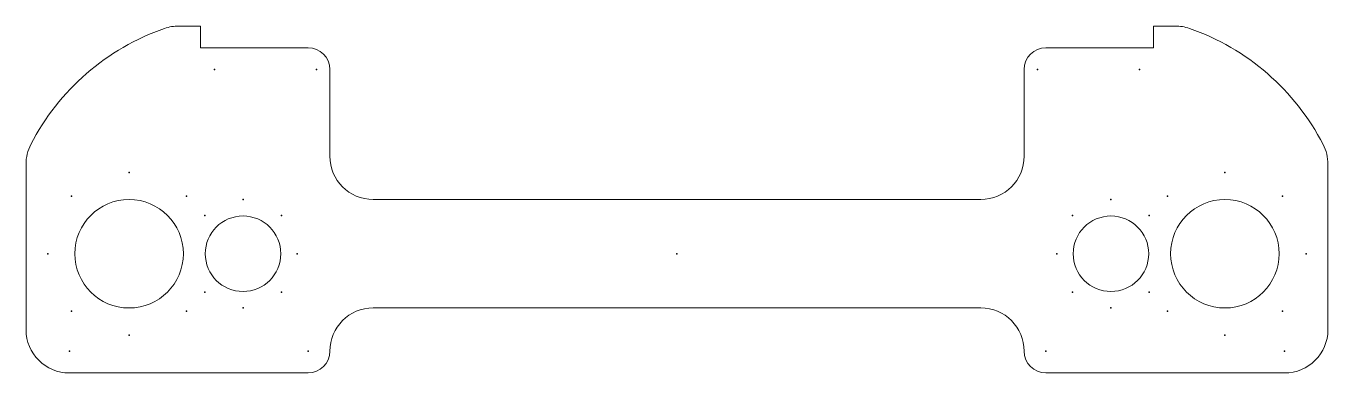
# Model space of a CAD drawing. Header units: millimetres. Extents: x 21 to 402, y 145 to 247.
import ezdxf

# ---------------------------------------------------------------- set-up
doc = ezdxf.new("R2010")
doc.units = ezdxf.units.MM
doc.header["$PDSIZE"] = -1
doc.layers.add('Holes', color=5, linetype='Continuous')

msp = doc.modelspace()

# ---------------------------------------------------------------- linework, layer by layer
at = {"color": 7, "linetype": 'Continuous', "lineweight": 15}
for p, q in [((72.08, 247.02), (65.73, 247.02)), ((72.08, 247.02), (72.08, 240.67)), ((350.95, 240.67), (350.95, 247.02)), ((357.3, 247.02), (350.95, 247.02)), ((72.08, 240.67), (103.56, 240.67)), ((319.46, 240.67), (350.95, 240.67)), ((109.91, 234.32), (109.91, 208.92)), ((313.11, 208.92), (313.11, 234.32)), ((21.01, 206.52), (21.01, 158.12)), ((402.01, 158.12), (402.01, 206.52)), ((122.61, 196.22), (300.41, 196.22)), ((300.41, 164.47), (122.61, 164.47)), ((33.71, 145.42), (103.56, 145.42)), ((319.46, 145.42), (389.31, 145.42))]:
    msp.add_line(p, q, dxfattribs=at)
for centre, radius in [((51.18, 180.34), 15.88), ((371.85, 180.34), 15.88), ((84.51, 180.34), 11.05), ((338.51, 180.34), 11.05)]:
    msp.add_circle(centre, radius, dxfattribs=at)
for centre, radius, start, end in [((84.51, 180.34), 69.85, 109.1881, 152.734), ((65.73, 234.32), 12.7, 90, 109.1881), ((357.3, 234.32), 12.7, 70.8119, 90), ((338.51, 180.34), 69.85, 27.266, 70.8119), ((103.56, 234.32), 6.35, 0, 90), ((319.46, 234.32), 6.35, 90, 180), ((33.71, 206.52), 12.7, 152.734, 180), ((389.31, 206.52), 12.7, 0, 27.266), ((122.61, 208.92), 12.7, 180, 270), ((300.41, 208.92), 12.7, 270, 0), ((122.61, 151.77), 12.7, 90, 180), ((300.41, 151.77), 12.7, 0, 90), ((33.71, 158.12), 12.7, 180, 270), ((389.31, 158.12), 12.7, 270, 0), ((103.56, 151.77), 6.35, 270, 360), ((319.46, 151.77), 6.35, 180, 270)]:
    msp.add_arc(centre, radius, start, end, dxfattribs=at)
at = {"layer": 'Holes'}
for p in [(76.15, 234.32), (105.99, 234.32), (317.04, 234.32), (346.88, 234.32), (51.18, 204.16), (371.85, 204.16), (34.34, 197.18), (68.02, 197.18), (84.51, 196.22), (338.51, 196.22), (355.01, 197.18), (388.69, 197.18), (73.29, 191.57), (95.74, 191.57), (327.29, 191.57), (349.74, 191.57), (27.36, 180.34), (100.39, 180.34), (211.51, 180.34), (322.64, 180.34), (395.66, 180.34), (73.29, 169.12), (95.74, 169.12), (327.29, 169.12), (349.74, 169.12), (84.51, 164.47), (338.51, 164.47), (34.34, 163.5), (68.02, 163.5), (355.01, 163.5), (388.69, 163.5), (51.18, 156.53), (371.85, 156.53), (33.71, 151.77), (103.56, 151.77), (319.46, 151.77), (389.31, 151.77)]:
    msp.add_point(p, dxfattribs=at)

doc.saveas('drawing.dxf')
